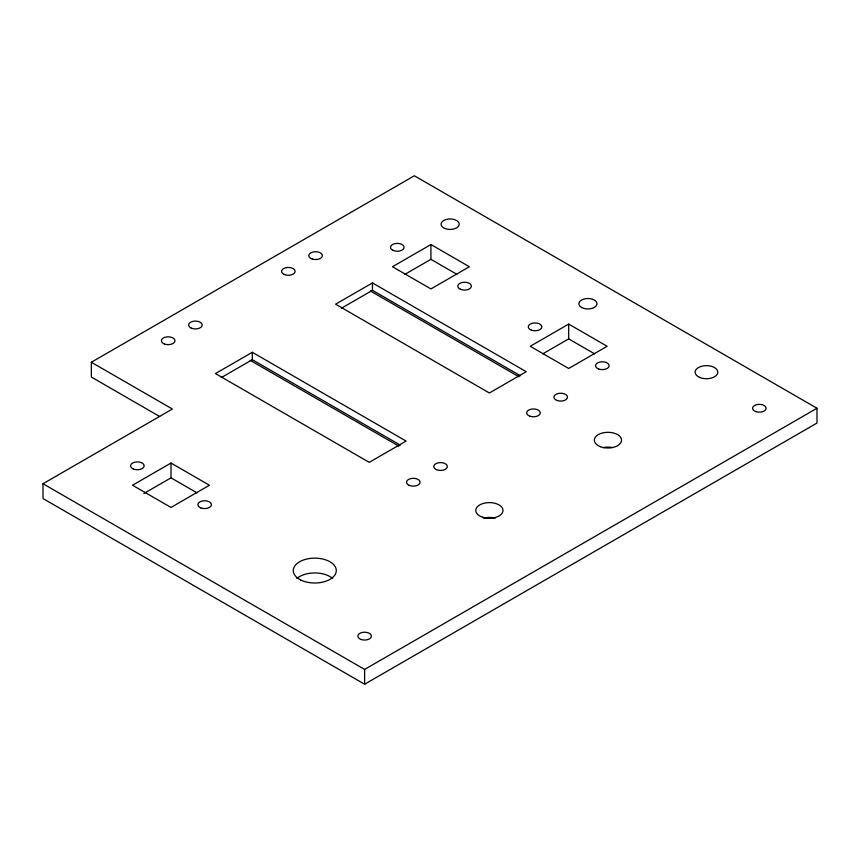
<?xml version="1.0" encoding="UTF-8"?>
<svg xmlns="http://www.w3.org/2000/svg" width="860" height="860" viewBox="0 0 860 860"><rect width="100%" height="100%" fill="white"/><g stroke="black" fill="none" stroke-linecap="round" stroke-linejoin="round"><path stroke-width="1.29" d="M91.343 362.254L414.337 175.773L817 408.253L817 423.045L364.618 684.227L43 498.542L43 483.739L172.387 409.037L91.343 362.254L91.343 377.046L159.648 416.487M430.925 244.541L392.472 266.74L430.925 288.938L469.366 266.74L430.925 244.541L430.925 259.333L456.929 274.351M252.302 352.288L215.451 373.562L369.241 462.358L406.092 441.083L252.302 352.288L252.302 359.684L400.308 445.147M372.444 282.918L335.604 304.193L489.394 392.988L526.245 371.713L372.444 282.918L372.444 290.325L520.461 375.777M221.213 377.637L252.302 359.684M341.356 308.267L372.444 290.325M404.91 274.351L430.925 259.333M171 463.046L132.547 485.244L171 507.443L209.442 485.244L171 463.046L171 477.848L143.856 493.511M568.696 324.08L530.244 346.279L568.696 368.478L607.138 346.279L568.696 324.08L568.696 338.883L542.681 353.89M43 483.739L364.618 669.424L817 408.253M568.696 338.883L594.701 353.89M370.294 290.927L518.988 376.777M250.142 360.297L398.836 446.146M171 477.848L197.004 492.866M364.618 669.424L364.618 684.227M603.01 447.641A13.599 7.847 0 0 1 612.309 447.522M483.642 518.139A13.599 7.847 0 0 1 495.145 518.139M296.883 578.468A21.521 12.427 0 0 1 332.669 578.468M482.6 517.247A13.599 7.847 0 0 0 502.992 510.453A13.599 7.847 0 0 0 482.6 503.648A13.599 7.847 0 0 0 482.6 517.247M300.581 579.909A21.521 12.427 0 0 0 335.884 572.996A21.521 12.427 0 0 0 307.858 558.807A21.521 12.427 0 0 0 300.581 579.909M409.166 485.352A6.794 3.924 0 0 0 420.035 482.75A6.794 3.924 0 0 0 410.704 478.612A6.794 3.924 0 0 0 409.166 485.352M361.221 639.528A6.794 3.924 0 0 0 371.423 636.131A6.794 3.924 0 0 0 361.221 632.734A6.794 3.924 0 0 0 361.221 639.528M133.214 468.937A6.794 3.924 0 0 0 144.093 466.335A6.794 3.924 0 0 0 134.751 462.196A6.794 3.924 0 0 0 133.214 468.937M200.864 507.927A6.794 3.924 0 0 0 211.42 504.927A6.794 3.924 0 0 0 201.627 501.154A6.794 3.924 0 0 0 200.864 507.927M460.423 289.272A6.794 3.924 0 0 0 471.301 286.67A6.794 3.924 0 0 0 461.96 282.531A6.794 3.924 0 0 0 460.423 289.272M531.276 330.122A6.794 3.924 0 0 0 541.832 327.112A6.794 3.924 0 0 0 532.05 323.338A6.794 3.924 0 0 0 531.276 330.122M598.56 368.962A6.794 3.924 0 0 0 609.116 365.962A6.794 3.924 0 0 0 599.334 362.178A6.794 3.924 0 0 0 598.56 368.962M581.51 307.428A9.062 5.235 0 0 0 596.668 305.085A9.062 5.235 0 0 0 585.574 298.678A9.062 5.235 0 0 0 581.51 307.428M699.567 377.368A11.33 6.536 0 0 0 717.702 373.025A11.33 6.536 0 0 0 702.136 366.134A11.33 6.536 0 0 0 699.567 377.368M755.929 411.65A6.794 3.924 0 0 0 766.12 408.253A6.794 3.924 0 0 0 755.929 404.856A6.794 3.924 0 0 0 755.929 411.65M556.904 400.416A6.794 3.924 0 0 0 567.471 397.406A6.794 3.924 0 0 0 557.678 393.633A6.794 3.924 0 0 0 556.904 400.416M530.05 416.272A6.794 3.924 0 0 0 540.252 412.875A6.794 3.924 0 0 0 530.05 409.478A6.794 3.924 0 0 0 530.05 416.272M600.387 446.684A13.599 7.847 0 0 0 621.511 440.675A13.599 7.847 0 0 0 601.936 433.117A13.599 7.847 0 0 0 600.387 446.684M436.396 469.625A6.794 3.924 0 0 0 447.275 467.034A6.794 3.924 0 0 0 437.933 462.895A6.794 3.924 0 0 0 436.396 469.625M445.114 228.545A9.062 5.235 0 0 0 459.186 224.535A9.062 5.235 0 0 0 446.136 219.494A9.062 5.235 0 0 0 445.114 228.545M392.794 250.26A6.794 3.924 0 0 0 403.942 248.078A6.794 3.924 0 0 0 395.095 243.595A6.794 3.924 0 0 0 392.794 250.26M312.18 259.032A6.794 3.924 0 0 0 322.371 255.635A6.794 3.924 0 0 0 312.18 252.238A6.794 3.924 0 0 0 312.18 259.032M284.208 274.469A6.794 3.924 0 0 0 295.077 271.868A6.794 3.924 0 0 0 285.746 267.739A6.794 3.924 0 0 0 284.208 274.469M164.421 343.989A6.794 3.924 0 0 0 174.978 340.99A6.794 3.924 0 0 0 165.184 337.206A6.794 3.924 0 0 0 164.421 343.989M190.941 327.95A6.794 3.924 0 0 0 202.089 325.768A6.794 3.924 0 0 0 193.242 321.285A6.794 3.924 0 0 0 190.941 327.95"/></g></svg>
